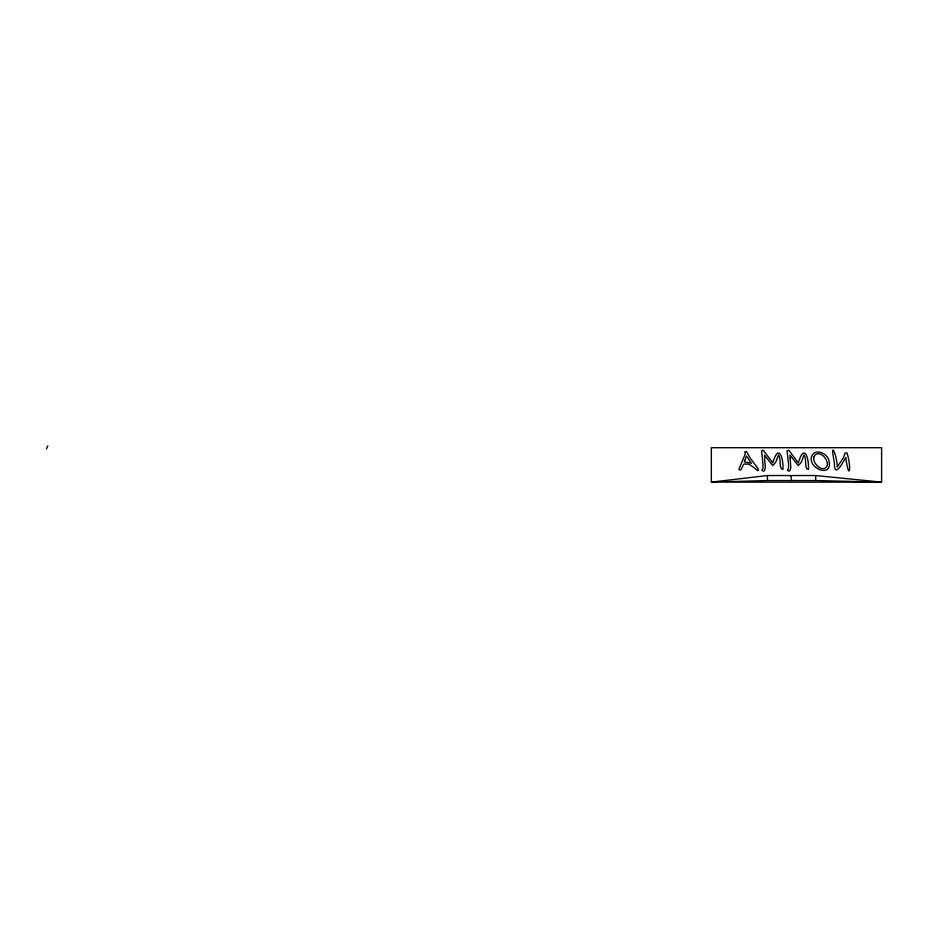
<?xml version="1.0" encoding="UTF-8"?>
<svg xmlns="http://www.w3.org/2000/svg" width="928" height="928" viewBox="0 0 928 928"><rect width="100%" height="100%" fill="white"/><g stroke="black" fill="none" stroke-linecap="round" stroke-linejoin="round"><path stroke-width="1.39" d="M46.4 448.932L47.838 445.869M767.444 475.53L711.347 482.131L711.347 447.714L881.6 447.714L881.6 482.131L711.347 482.131L767.444 480.553L815.689 480.553L881.6 482.131L815.689 475.53L767.444 475.53L767.444 480.553M790.784 475.728L791.572 480.553M790.134 458.444L790.818 467.828L789.867 470.809L788.336 471.122L787.35 469.87L788.464 468.71L788.533 464.51L787.095 450.846L788.823 450.219L798.312 462.886C804.274 442.401 809.17 458.339 808.439 469.51C803.915 468.744 807.047 458.954 803.984 454.917L801.409 461.982L798.312 465.682L789.983 455.091L790.099 458.154M764.626 458.444L765.31 467.828L764.359 470.809L762.828 471.122L761.83 469.87L762.955 468.71L763.025 464.51L761.586 450.846L763.315 450.219L772.804 462.886C778.754 442.401 783.661 458.339 782.919 469.51C778.406 468.744 781.538 458.954 778.476 454.917L775.889 461.982L772.804 465.682L764.475 455.091L764.591 458.154M815.689 475.53L815.689 480.553M847.415 454.395C851.637 468.188 849.074 482.073 845.756 457.388C842.404 463.501 833.994 479.103 834.365 462.411C829.261 437.819 837.311 455.787 837.207 466.935L843.134 458.212L845.211 452.922L846.742 452.864L847.415 454.395M813.833 456.901C812.197 463.606 823.38 473.837 827.242 465.566C828.692 458.78 818.31 448.41 813.833 456.901M811.432 456.947C808.439 468.501 831.581 477.746 829.249 462.202C828.855 453.572 814.726 447.064 811.432 456.947M745.103 451.878L745.138 454.279L738.885 469.15C742.214 473.466 742.052 461.355 745.938 464.29C750.555 461.912 759.881 475.217 758.315 469L750.346 458.339L746.483 451.507L745.103 451.878M744.859 460.358L744.384 461.831L751.344 463.258L746.553 455.961L744.859 460.358"/></g></svg>
